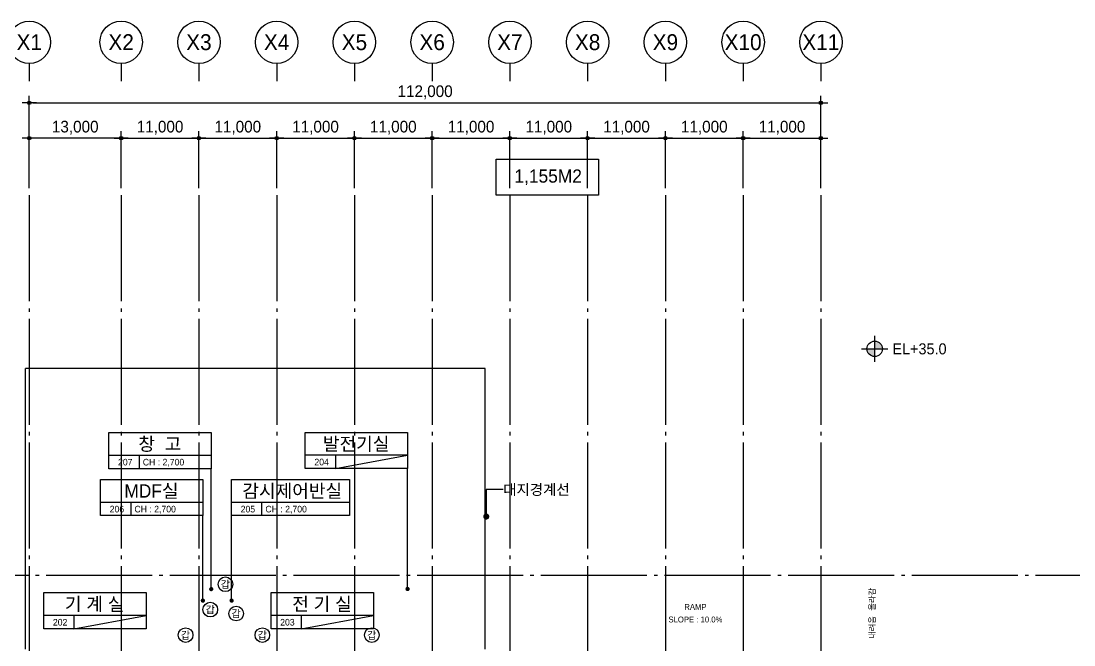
# Model space of a CAD drawing. Header units: millimetres. Extents: x 252735598 to 255219468, y 503841472 to 504550014.
# Drawn here: x 254139209 to 254288177, y 504461706 to 504550014 of the extents above; entities that cross this region are included whole.
import ezdxf
from ezdxf.enums import TextEntityAlignment as Align

# ---------------------------------------------------------------- set-up
doc = ezdxf.new("R2010")
doc.units = ezdxf.units.MM
doc.linetypes.add('CEN', pattern=[35, 30, -2, 1, -2])
for name, color, linetype in [('4A.TEC CEN', 1, 'CEN'), ('4A.TEC DIM', 7, 'Continuous'), ('4A.TEC TEXT', 7, 'Continuous'), ('4A.TEC TEXT 1', 3, 'Continuous'), ('4A.TEC TEXT 2', 3, 'Continuous'), ('4A.TEC 심볼', 7, 'Continuous'), ('DEFPOINT', 135, 'Continuous'), ('㈜SE&C TEXT 1', 3, 'Continuous')]:
    doc.layers.add(name, color=color, linetype=linetype)
doc.styles.add('돋움', font='')
doc.styles.get('돋움').set_extended_font_data('돋움')
doc.dimstyles.new('CPDIM1', dxfattribs={"dimtxt": 3, "dimasz": 2.5, "dimexe": 1.25, "dimexo": 5, "dimgap": 1.5, "dimtad": 1, "dimdec": 0, "dimzin": 1, "dimdsep": 46, "dimlunit": 6, "dimtxsty": '돋움', "dimblk1": 'Z_DOT', "dimblk2": 'Z_DOT', "dimsah": 1, "dimcen": 2.5, "dimadec": 0, "dimazin": 0, "dimtfac": 1, "dimtdec": 0, "dimtix": 1, "dimtmove": 2, "dimatfit": 3, "dimldrblk": 'Z_DOT', "dimfxl": 1, "dimtolj": 1, "dimtzin": 1, "dimarcsym": 0})
doc.dimstyles.new('DIM_600(외부치수)', dxfattribs={"dimscale": 400, "dimtxt": 3.299999999999998, "dimasz": 1, "dimexe": 2, "dimexo": 2, "dimgap": 1, "dimtad": 1, "dimdec": 0, "dimdsep": 46, "dimlunit": 6, "dimtxsty": '돋움', "dimblk1": 'DIMDOT', "dimblk2": 'DIMDOT', "dimsah": 1, "dimcen": 2.5, "dimdle": 1.5, "dimclrd": 8, "dimclre": 8, "dimclrt": 3, "dimadec": 0, "dimazin": 0, "dimtfac": 1, "dimtdec": 0, "dimtix": 1, "dimtmove": 2, "dimatfit": 3, "dimldrblk": 'DIMDOT', "dimfxl": 1, "dimtvp": 1, "dimtolj": 1, "dimtzin": 0, "dimarcsym": 0})

# ---------------------------------------------------------------- blocks, each defined once
blk = doc.blocks.new('DIMDOT')
at = {"color": 0}
blk.add_line((-2, 0), (2, 0), dxfattribs=at)
for radius in [0.5, 0.25]:
    blk.add_circle((0, 0), radius, dxfattribs=at)
blk = doc.blocks.new('*D94')
at = {"layer": '4A.TEC DIM', "color": 8, "lineweight": -2, "transparency": 16777216}
for p, q in [((169307.625374347, -38163.16146063805), (169307.625374347, -25068.86295777559)), ((281307.625374347, -38163.16146063805), (281307.625374347, -25068.86295777559)), ((169807.625374347, -26068.86295777559), (280807.625374347, -26068.86295777559))]:
    blk.add_line(p, q, dxfattribs=at)
at = {"layer": 'Defpoints', "color": 0, "transparency": 16777216}
for p in [(281307.625374347, -26068.86295777559), (169307.625374347, -39163.16146063805), (281307.625374347, -39163.16146063805)]:
    blk.add_point(p, dxfattribs=at)
at = {"layer": '4A.TEC DIM', "color": 8, "lineweight": -2, "transparency": 16777216, "xscale": 500, "yscale": 500, "zscale": 500, "rotation": 180}
blk.add_blockref('DIMDOT', (169307.625374347, -26068.86295777559), dxfattribs=at)
at = {"layer": '4A.TEC DIM', "color": 8, "lineweight": -2, "transparency": 16777216, "xscale": 500, "yscale": 500, "zscale": 500}
blk.add_blockref('DIMDOT', (281307.625374347, -26068.86295777559), dxfattribs=at)
at = {"layer": '4A.TEC DIM', "color": 3, "transparency": 16777216, "insert": (225307.625374347, -24583.78833090992), "char_height": 1649.999999999999, "attachment_point": 5, "style": '돋움'}
blk.add_mtext('\\A1;112,000', dxfattribs=at)
blk = doc.blocks.new('ccs122')
at = {"layer": '4A.TEC 심볼'}
blk.add_line((-5.68e-14, 8), (0, 3), dxfattribs=at)
blk.add_circle((-1.137e-13, 14), 6, dxfattribs=at)
at = {"layer": '4A.TEC TEXT 2', "color": 3, "style": '돋움'}
blk.add_attdef('NO', text='', height=4.5, dxfattribs=at).set_placement((-0.0061597368079092, 14.01791285492388), align=Align.MIDDLE_CENTER)
blk = doc.blocks.new('*D103')
at = {"layer": '4A.TEC DIM', "color": 8, "lineweight": -2, "transparency": 16777216}
for p, q in [((169307.625374347, -38163.15827715397), (169307.625374347, -30081.58232241869)), ((181807.625374347, -31081.58232241869), (169807.625374347, -31081.58232241869)), ((182307.625374347, -38163.15827715397), (182307.625374347, -30081.58232241869))]:
    blk.add_line(p, q, dxfattribs=at)
at = {"layer": 'Defpoints', "color": 0, "transparency": 16777216}
for p in [(169307.625374347, -31081.58232241869), (169307.625374347, -39163.15827715397), (182307.625374347, -39163.15827715397)]:
    blk.add_point(p, dxfattribs=at)
at = {"layer": '4A.TEC DIM', "color": 8, "lineweight": -2, "transparency": 16777216, "xscale": 500, "yscale": 500, "zscale": 500, "rotation": 180}
blk.add_blockref('DIMDOT', (169307.625374347, -31081.58232241869), dxfattribs=at)
at = {"layer": '4A.TEC DIM', "color": 8, "lineweight": -2, "transparency": 16777216, "xscale": 500, "yscale": 500, "zscale": 500}
blk.add_blockref('DIMDOT', (182307.625374347, -31081.58232241869), dxfattribs=at)
at = {"layer": '4A.TEC DIM', "color": 3, "transparency": 16777216, "insert": (175807.625374347, -29596.50769555302), "char_height": 1649.999999999999, "attachment_point": 5, "style": '돋움'}
blk.add_mtext('\\A1;13,000', dxfattribs=at)
blk = doc.blocks.new('*D105')
at = {"layer": '4A.TEC DIM', "color": 8, "lineweight": -2, "transparency": 16777216}
for p, q in [((270307.6253770292, -38163.15827715397), (270307.6253770292, -30081.58232241869)), ((270807.6253770292, -31081.58232241869), (280807.625374347, -31081.58232241869)), ((281307.625374347, -38163.15827715397), (281307.625374347, -30081.58232241869))]:
    blk.add_line(p, q, dxfattribs=at)
at = {"layer": 'Defpoints', "color": 0, "transparency": 16777216}
for p in [(281307.625374347, -31081.58232241869), (270307.6253770292, -39163.15827715397), (281307.625374347, -39163.15827715397)]:
    blk.add_point(p, dxfattribs=at)
at = {"layer": '4A.TEC DIM', "color": 8, "lineweight": -2, "transparency": 16777216, "xscale": 500, "yscale": 500, "zscale": 500, "rotation": 180}
blk.add_blockref('DIMDOT', (270307.6253770292, -31081.58232241869), dxfattribs=at)
at = {"layer": '4A.TEC DIM', "color": 8, "lineweight": -2, "transparency": 16777216, "xscale": 500, "yscale": 500, "zscale": 500}
blk.add_blockref('DIMDOT', (281307.625374347, -31081.58232241869), dxfattribs=at)
at = {"layer": '4A.TEC DIM', "color": 3, "transparency": 16777216, "insert": (275807.6253756881, -29596.50769555302), "char_height": 1649.999999999999, "attachment_point": 5, "style": '돋움'}
blk.add_mtext('\\A1;11,000', dxfattribs=at)
blk = doc.blocks.new('*D106')
at = {"layer": '4A.TEC DIM', "color": 8, "lineweight": -2, "transparency": 16777216}
for p, q in [((259307.6253770292, -38163.15827715397), (259307.6253770292, -30081.58232241869)), ((259807.6253770292, -31081.58232241869), (269807.625374347, -31081.58232241869)), ((270307.625374347, -38163.15827715397), (270307.625374347, -30081.58232241869))]:
    blk.add_line(p, q, dxfattribs=at)
at = {"layer": 'Defpoints', "color": 0, "transparency": 16777216}
for p in [(270307.625374347, -31081.58232241869), (259307.6253770292, -39163.15827715397), (270307.625374347, -39163.15827715397)]:
    blk.add_point(p, dxfattribs=at)
at = {"layer": '4A.TEC DIM', "color": 8, "lineweight": -2, "transparency": 16777216, "xscale": 500, "yscale": 500, "zscale": 500, "rotation": 180}
blk.add_blockref('DIMDOT', (259307.6253770292, -31081.58232241869), dxfattribs=at)
at = {"layer": '4A.TEC DIM', "color": 8, "lineweight": -2, "transparency": 16777216, "xscale": 500, "yscale": 500, "zscale": 500}
blk.add_blockref('DIMDOT', (270307.625374347, -31081.58232241869), dxfattribs=at)
at = {"layer": '4A.TEC DIM', "color": 3, "transparency": 16777216, "insert": (264807.6253756881, -29596.50769555302), "char_height": 1649.999999999999, "attachment_point": 5, "style": '돋움'}
blk.add_mtext('\\A1;11,000', dxfattribs=at)
blk = doc.blocks.new('*D107')
at = {"layer": '4A.TEC DIM', "color": 8, "lineweight": -2, "transparency": 16777216}
for p, q in [((248307.6253770292, -38163.15827727318), (248307.6253770292, -30081.5823225379)), ((248807.6253770292, -31081.5823225379), (258807.625374347, -31081.5823225379)), ((259307.625374347, -38163.15827727318), (259307.625374347, -30081.5823225379))]:
    blk.add_line(p, q, dxfattribs=at)
at = {"layer": 'Defpoints', "color": 0, "transparency": 16777216}
for p in [(259307.625374347, -31081.5823225379), (248307.6253770292, -39163.15827727318), (259307.625374347, -39163.15827727318)]:
    blk.add_point(p, dxfattribs=at)
at = {"layer": '4A.TEC DIM', "color": 8, "lineweight": -2, "transparency": 16777216, "xscale": 500, "yscale": 500, "zscale": 500, "rotation": 180}
blk.add_blockref('DIMDOT', (248307.6253770292, -31081.5823225379), dxfattribs=at)
at = {"layer": '4A.TEC DIM', "color": 8, "lineweight": -2, "transparency": 16777216, "xscale": 500, "yscale": 500, "zscale": 500}
blk.add_blockref('DIMDOT', (259307.625374347, -31081.5823225379), dxfattribs=at)
at = {"layer": '4A.TEC DIM', "color": 3, "transparency": 16777216, "insert": (253807.6253756881, -29596.50769567223), "char_height": 1649.999999999999, "attachment_point": 5, "style": '돋움'}
blk.add_mtext('\\A1;11,000', dxfattribs=at)
blk = doc.blocks.new('*D108')
at = {"layer": '4A.TEC DIM', "color": 8, "lineweight": -2, "transparency": 16777216}
for p, q in [((237307.6253770292, -38163.15827739239), (237307.6253770292, -30081.58232265711)), ((237807.6253770292, -31081.58232265711), (247807.625374347, -31081.58232265711)), ((248307.625374347, -38163.15827739239), (248307.625374347, -30081.58232265711))]:
    blk.add_line(p, q, dxfattribs=at)
at = {"layer": 'Defpoints', "color": 0, "transparency": 16777216}
for p in [(248307.625374347, -31081.58232265711), (237307.6253770292, -39163.15827739239), (248307.625374347, -39163.15827739239)]:
    blk.add_point(p, dxfattribs=at)
at = {"layer": '4A.TEC DIM', "color": 8, "lineweight": -2, "transparency": 16777216, "xscale": 500, "yscale": 500, "zscale": 500, "rotation": 180}
blk.add_blockref('DIMDOT', (237307.6253770292, -31081.58232265711), dxfattribs=at)
at = {"layer": '4A.TEC DIM', "color": 8, "lineweight": -2, "transparency": 16777216, "xscale": 500, "yscale": 500, "zscale": 500}
blk.add_blockref('DIMDOT', (248307.625374347, -31081.58232265711), dxfattribs=at)
at = {"layer": '4A.TEC DIM', "color": 3, "transparency": 16777216, "insert": (242807.6253756881, -29596.50769579144), "char_height": 1649.999999999999, "attachment_point": 5, "style": '돋움'}
blk.add_mtext('\\A1;11,000', dxfattribs=at)
blk = doc.blocks.new('*D109')
at = {"layer": '4A.TEC DIM', "color": 8, "lineweight": -2, "transparency": 16777216}
for p, q in [((226307.6253770292, -38163.15827715397), (226307.6253770292, -30081.58232241869)), ((226807.6253770292, -31081.58232241869), (236807.625374347, -31081.58232241869)), ((237307.625374347, -38163.15827715397), (237307.625374347, -30081.58232241869))]:
    blk.add_line(p, q, dxfattribs=at)
at = {"layer": 'Defpoints', "color": 0, "transparency": 16777216}
for p in [(237307.625374347, -31081.58232241869), (226307.6253770292, -39163.15827715397), (237307.625374347, -39163.15827715397)]:
    blk.add_point(p, dxfattribs=at)
at = {"layer": '4A.TEC DIM', "color": 8, "lineweight": -2, "transparency": 16777216, "xscale": 500, "yscale": 500, "zscale": 500, "rotation": 180}
blk.add_blockref('DIMDOT', (226307.6253770292, -31081.58232241869), dxfattribs=at)
at = {"layer": '4A.TEC DIM', "color": 8, "lineweight": -2, "transparency": 16777216, "xscale": 500, "yscale": 500, "zscale": 500}
blk.add_blockref('DIMDOT', (237307.625374347, -31081.58232241869), dxfattribs=at)
at = {"layer": '4A.TEC DIM', "color": 3, "transparency": 16777216, "insert": (231807.6253756881, -29596.50769555302), "char_height": 1649.999999999999, "attachment_point": 5, "style": '돋움'}
blk.add_mtext('\\A1;11,000', dxfattribs=at)
blk = doc.blocks.new('*D110')
at = {"layer": '4A.TEC DIM', "color": 8, "lineweight": -2, "transparency": 16777216}
for p, q in [((215307.6253770292, -38163.15827715397), (215307.6253770292, -30081.58232241869)), ((215807.6253770292, -31081.58232241869), (225807.625374347, -31081.58232241869)), ((226307.625374347, -38163.15827715397), (226307.625374347, -30081.58232241869))]:
    blk.add_line(p, q, dxfattribs=at)
at = {"layer": 'Defpoints', "color": 0, "transparency": 16777216}
for p in [(226307.625374347, -31081.58232241869), (215307.6253770292, -39163.15827715397), (226307.625374347, -39163.15827715397)]:
    blk.add_point(p, dxfattribs=at)
at = {"layer": '4A.TEC DIM', "color": 8, "lineweight": -2, "transparency": 16777216, "xscale": 500, "yscale": 500, "zscale": 500, "rotation": 180}
blk.add_blockref('DIMDOT', (215307.6253770292, -31081.58232241869), dxfattribs=at)
at = {"layer": '4A.TEC DIM', "color": 8, "lineweight": -2, "transparency": 16777216, "xscale": 500, "yscale": 500, "zscale": 500}
blk.add_blockref('DIMDOT', (226307.625374347, -31081.58232241869), dxfattribs=at)
at = {"layer": '4A.TEC DIM', "color": 3, "transparency": 16777216, "insert": (220807.6253756881, -29596.50769555302), "char_height": 1649.999999999999, "attachment_point": 5, "style": '돋움'}
blk.add_mtext('\\A1;11,000', dxfattribs=at)
blk = doc.blocks.new('*D111')
at = {"layer": '4A.TEC DIM', "color": 8, "lineweight": -2, "transparency": 16777216}
for p, q in [((204307.6253770292, -38163.15827715397), (204307.6253770292, -30081.58232241869)), ((204807.6253770292, -31081.58232241869), (214807.625374347, -31081.58232241869)), ((215307.625374347, -38163.15827715397), (215307.625374347, -30081.58232241869))]:
    blk.add_line(p, q, dxfattribs=at)
at = {"layer": 'Defpoints', "color": 0, "transparency": 16777216}
for p in [(215307.625374347, -31081.58232241869), (204307.6253770292, -39163.15827715397), (215307.625374347, -39163.15827715397)]:
    blk.add_point(p, dxfattribs=at)
at = {"layer": '4A.TEC DIM', "color": 8, "lineweight": -2, "transparency": 16777216, "xscale": 500, "yscale": 500, "zscale": 500, "rotation": 180}
blk.add_blockref('DIMDOT', (204307.6253770292, -31081.58232241869), dxfattribs=at)
at = {"layer": '4A.TEC DIM', "color": 8, "lineweight": -2, "transparency": 16777216, "xscale": 500, "yscale": 500, "zscale": 500}
blk.add_blockref('DIMDOT', (215307.625374347, -31081.58232241869), dxfattribs=at)
at = {"layer": '4A.TEC DIM', "color": 3, "transparency": 16777216, "insert": (209807.6253756881, -29596.50769555302), "char_height": 1649.999999999999, "attachment_point": 5, "style": '돋움'}
blk.add_mtext('\\A1;11,000', dxfattribs=at)
blk = doc.blocks.new('*D112')
at = {"layer": '4A.TEC DIM', "color": 8, "lineweight": -2, "transparency": 16777216}
for p, q in [((193307.6253770292, -38163.15827727318), (193307.6253770292, -30081.5823225379)), ((193807.6253770292, -31081.5823225379), (203807.625374347, -31081.5823225379)), ((204307.625374347, -38163.15827727318), (204307.625374347, -30081.5823225379))]:
    blk.add_line(p, q, dxfattribs=at)
at = {"layer": 'Defpoints', "color": 0, "transparency": 16777216}
for p in [(204307.625374347, -31081.5823225379), (193307.6253770292, -39163.15827727318), (204307.625374347, -39163.15827727318)]:
    blk.add_point(p, dxfattribs=at)
at = {"layer": '4A.TEC DIM', "color": 8, "lineweight": -2, "transparency": 16777216, "xscale": 500, "yscale": 500, "zscale": 500, "rotation": 180}
blk.add_blockref('DIMDOT', (193307.6253770292, -31081.5823225379), dxfattribs=at)
at = {"layer": '4A.TEC DIM', "color": 8, "lineweight": -2, "transparency": 16777216, "xscale": 500, "yscale": 500, "zscale": 500}
blk.add_blockref('DIMDOT', (204307.625374347, -31081.5823225379), dxfattribs=at)
at = {"layer": '4A.TEC DIM', "color": 3, "transparency": 16777216, "insert": (198807.6253756881, -29596.50769567223), "char_height": 1649.999999999999, "attachment_point": 5, "style": '돋움'}
blk.add_mtext('\\A1;11,000', dxfattribs=at)
blk = doc.blocks.new('*D113')
at = {"layer": '4A.TEC DIM', "color": 8, "lineweight": -2, "transparency": 16777216}
for p, q in [((182307.625374347, -38163.15827715397), (182307.625374347, -30081.58232241869)), ((182807.625374347, -31081.58232241869), (192807.6253716648, -31081.58232241869)), ((193307.6253716648, -38163.15827715397), (193307.6253716648, -30081.58232241869))]:
    blk.add_line(p, q, dxfattribs=at)
at = {"layer": 'Defpoints', "color": 0, "transparency": 16777216}
for p in [(193307.6253716648, -31081.58232241869), (182307.625374347, -39163.15827715397), (193307.6253716648, -39163.15827715397)]:
    blk.add_point(p, dxfattribs=at)
at = {"layer": '4A.TEC DIM', "color": 8, "lineweight": -2, "transparency": 16777216, "xscale": 500, "yscale": 500, "zscale": 500, "rotation": 180}
blk.add_blockref('DIMDOT', (182307.625374347, -31081.58232241869), dxfattribs=at)
at = {"layer": '4A.TEC DIM', "color": 8, "lineweight": -2, "transparency": 16777216, "xscale": 500, "yscale": 500, "zscale": 500}
blk.add_blockref('DIMDOT', (193307.6253716648, -31081.58232241869), dxfattribs=at)
at = {"layer": '4A.TEC DIM', "color": 3, "transparency": 16777216, "insert": (187807.6253730059, -29596.50769555302), "char_height": 1649.999999999999, "attachment_point": 5, "style": '돋움'}
blk.add_mtext('\\A1;11,000', dxfattribs=at)
blk = doc.blocks.new('FL-LEVEL1')
at = {"layer": '4A.TEC 심볼', "linetype": 'ByBlock'}
h = blk.add_hatch(color=256, dxfattribs=at)
h.paths.add_polyline_path([(295, 174.9999999991269), (295, -8.731149e-10), (470, -8.731149e-10, 0.4142135623730951)])
h.paths.add_polyline_path([(295, -8.731149e-10), (120, -8.731149e-10, 0.4142135623730951), (295, -175.0000000008731)])
for p, q in [((295, -295.0000000002328), (295, 295.0000000001164)), ((0, 0), (590, -5.82077e-11))]:
    blk.add_line(p, q, dxfattribs=at)
blk.add_circle((295, -1.74623e-10), 174.9999999999983, dxfattribs=at)
at = {"layer": '4A.TEC TEXT 2', "color": 3, "linetype": 'ByBlock', "style": '돋움'}
blk.add_attdef('FL', text='', height=250.0000000000001, dxfattribs=at).set_placement((695, 0), align=Align.MIDDLE_LEFT)
blk = doc.blocks.new('dwg9CDF')
at = {"layer": '4A.TEC 심볼', "color": 3, "linetype": 'ByBlock'}
ref = blk.add_blockref('FL-LEVEL1', (287074.9301715493, -60898.19624531269, 36666.21667055928), dxfattribs=dict(at, xscale=6.250000000000405, yscale=6.250000000000405, zscale=6.250000000000405))
ref.add_attrib('FL', 'EL+35.0', dxfattribs={"layer": '4A.TEC TEXT 1', "color": 3, "linetype": 'ByBlock', "height": 1562.500000000101, "style": '돋움'}).set_placement((291418.6801715493, -60898.19624531269, 36666.21667055928), align=Align.MIDDLE_LEFT)
blk = doc.blocks.new('*D465')
at = {"layer": 'DEFPOINT', "color": 0, "lineweight": -2, "transparency": 16777216}
for p, q in [((254139849.1681155, 504461107.3236665), (254139849.1681155, 504500828.3837979)), ((254204871.6681155, 504500827.1337979), (254139851.6681155, 504500827.1337979)), ((254204874.1681155, 504461107.3236665), (254204874.1681155, 504500828.3837979))]:
    blk.add_line(p, q, dxfattribs=at)
at = {"layer": 'Defpoints', "color": 0, "transparency": 16777216}
for p in [(254139849.1681155, 504500827.1337979), (254139849.1681155, 504461102.3236665), (254204874.1681155, 504461102.3236665)]:
    blk.add_point(p, dxfattribs=at)
at = {"layer": 'DEFPOINT', "color": 0, "transparency": 16777216, "insert": (254172361.6681155, 504500830.4248427), "char_height": 3, "attachment_point": 5, "style": '돋움'}
blk.add_mtext('\\A1;65,025', dxfattribs=at)
blk = doc.blocks.new('Z_DOT')
blk = doc.blocks.new('dwgFD3B')
at = {"layer": '4A.TEC CEN', "color": 250, "ltscale": 500}
blk.add_line((49194.51359510422, -92936.83478701115, -3333.333333333334), (357999.999995023, -92936.83478701115, -3333.333333333334), dxfattribs=at)
at = {"layer": '4A.TEC CEN', "color": 250, "ltscale": 500, "elevation": -3333.333333333334}
for points in [[(169307.625374347, -39163.15827703476), (169307.625374347, -267000.000000298)], [(182307.625374347, -39163.15827703476), (182307.625374347, -267000.000000298)], [(193307.625374347, -39163.15827703476), (193307.625374347, -267000.000000298)], [(204307.625374347, -39163.15827703476), (204307.625374347, -267000.000000298)], [(215307.625374347, -39163.15827703476), (215307.625374347, -267000.000000298)], [(226307.625374347, -39163.15827703476), (226307.625374347, -267000.000000298)], [(237307.625374347, -39163.15827703476), (237307.625374347, -267000.000000298)], [(248307.625374347, -39163.15827703476), (248307.625374347, -267000.000000298)], [(259307.625374347, -39163.15827703476), (259307.625374347, -267000.000000298)], [(270307.625374347, -39163.15827703476), (270307.625374347, -267000.000000298)], [(281307.625374347, -39163.15827703476), (281307.625374347, -267000.000000298)]]:
    blk.add_lwpolyline(points, dxfattribs=at)
at = {"layer": '4A.TEC 심볼'}
ref = blk.add_blockref('ccs122', (169307.625374347, -24500.00636065006, 1666.216670559274), dxfattribs=dict(at, xscale=499.9999977496833, yscale=499.9999977496833, zscale=499.9999977496833))
ref.add_attrib('NO', 'X1', dxfattribs={"layer": '0', "color": 3, "height": 2249.999989873575, "style": '돋움'}).set_placement((169304.5455059707, -17491.04996472597, 1666.216670559274), align=Align.MIDDLE_CENTER)
ref = blk.add_blockref('ccs122', (182307.6253770292, -24499.99999326468, -3333.783329440732), dxfattribs=dict(at, xscale=499.9999977496833, yscale=499.9999977496833, zscale=499.9999977496833))
ref.add_attrib('NO', 'X2', dxfattribs={"layer": '0', "color": 3, "height": 2249.999989873575, "style": '돋움'}).set_placement((182304.5455086231, -17491.04359734058, -3333.783329440732), align=Align.MIDDLE_CENTER)
ref = blk.add_blockref('ccs122', (193307.6253770292, -24499.99999386072, -3333.783329440732), dxfattribs=dict(at, xscale=499.9999977496833, yscale=499.9999977496833, zscale=499.9999977496833))
ref.add_attrib('NO', 'X3', dxfattribs={"layer": '0', "color": 3, "height": 2249.999989873575, "style": '돋움'}).set_placement((193304.5455086529, -17491.04359787703, -3333.783329440732), align=Align.MIDDLE_CENTER)
ref = blk.add_blockref('ccs122', (204307.6253770292, -24499.99999350309, -3333.783329440732), dxfattribs=dict(at, xscale=499.9999977496833, yscale=499.9999977496833, zscale=499.9999977496833))
ref.add_attrib('NO', 'X4', dxfattribs={"layer": '0', "color": 3, "height": 2249.999989873575, "style": '돋움'}).set_placement((204304.5455086529, -17491.04359769821, -3333.783329440732), align=Align.MIDDLE_CENTER)
ref = blk.add_blockref('ccs122', (215307.625377059, -24499.99999350309, -3333.783329440732), dxfattribs=dict(at, xscale=499.9999977496833, yscale=499.9999977496833, zscale=499.9999977496833))
ref.add_attrib('NO', 'X5', dxfattribs={"layer": '0', "color": 3, "height": 2249.999989873575, "style": '돋움'}).set_placement((215304.5455086529, -17491.04359769821, -3333.783329440732), align=Align.MIDDLE_CENTER)
ref = blk.add_blockref('ccs122', (226307.6253770292, -24499.99999350309, -3333.783329440732), dxfattribs=dict(at, xscale=499.9999977496833, yscale=499.9999977496833, zscale=499.9999977496833))
ref.add_attrib('NO', 'X6', dxfattribs={"layer": '0', "color": 3, "height": 2249.999989873575, "style": '돋움'}).set_placement((226304.5455086231, -17491.04359769821, -3333.783329440732), align=Align.MIDDLE_CENTER)
ref = blk.add_blockref('ccs122', (237307.6253770292, -24499.99362617731, -3333.783329440732), dxfattribs=dict(at, xscale=499.9999977496833, yscale=499.9999977496833, zscale=499.9999977496833))
ref.add_attrib('NO', 'X7', dxfattribs={"layer": '0', "color": 3, "height": 2249.999989873575, "style": '돋움'}).set_placement((237304.5455086529, -17491.03723037243, -3333.783329440732), align=Align.MIDDLE_CENTER)
ref = blk.add_blockref('ccs122', (248307.6253770292, -24499.99680989981, -3333.783329440732), dxfattribs=dict(at, xscale=499.9999977496833, yscale=499.9999977496833, zscale=499.9999977496833))
ref.add_attrib('NO', 'X8', dxfattribs={"layer": '0', "color": 3, "height": 2249.999989873575, "style": '돋움'}).set_placement((248304.5455086231, -17491.04041403532, -3333.783329440732), align=Align.MIDDLE_CENTER)
ref = blk.add_blockref('ccs122', (259307.6253770292, -24499.99362617731, -3333.783329440732), dxfattribs=dict(at, xscale=499.9999977496833, yscale=499.9999977496833, zscale=499.9999977496833))
ref.add_attrib('NO', 'X9', dxfattribs={"layer": '0', "color": 3, "height": 2249.999989873575, "style": '돋움'}).set_placement((259304.5455086529, -17491.03723019361, -3333.783329440732), align=Align.MIDDLE_CENTER)
ref = blk.add_blockref('ccs122', (270307.6253770292, -24499.99999326468, -3333.783329440731), dxfattribs=dict(at, xscale=499.9999977496833, yscale=499.9999977496833, zscale=499.9999977496833))
ref.add_attrib('NO', 'X10', dxfattribs={"layer": '0', "color": 3, "height": 2249.999989873575, "style": '돋움'}).set_placement((270304.5455086231, -17491.04359728098, -3333.783329440732), align=Align.MIDDLE_CENTER)
ref = blk.add_blockref('ccs122', (281307.6253770292, -24499.99999326468, -3333.783329440731), dxfattribs=dict(at, xscale=499.9999977496833, yscale=499.9999977496833, zscale=499.9999977496833))
ref.add_attrib('NO', 'X11', dxfattribs={"layer": '0', "color": 3, "height": 2249.999989873575, "style": '돋움'}).set_placement((281304.5455086231, -17491.04359728098, -3333.783329440732), align=Align.MIDDLE_CENTER)
at = {"layer": '4A.TEC DIM'}
for base, p1, p2, picture, middle in [((281307.625374347, -26068.86295777559, 1666.216670559274), (169307.625374347, -39163.16146063805, 1666.216670559274), (281307.625374347, -39163.16146063805, 1666.216670559274), '*D94', (225307.625374347, -24583.78833090992, 1666.216670559274)), ((169307.625374347, -31081.58232241869, 1666.216670559274), (182307.625374347, -39163.15827715397, 1666.216670559274), (169307.625374347, -39163.15827715397, 1666.216670559274), '*D103', (175807.625374347, -29596.50769555302, 1666.216670559274))]:
    dim = blk.add_linear_dim(base=base, p1=p1, p2=p2, dimstyle='DIM_600(외부치수)', override={"dimscale": 500, "dimdec": 1, "dimtxsty": '돋움', "dimblk1": 'DIMDOT', "dimblk2": 'DIMDOT'}, dxfattribs=at)
    dim.commit()
    dim.dimension.update_dxf_attribs({"geometry": picture, "text_midpoint": middle})
for base, p1, p2, picture, middle in [((193307.6253716648, -31081.58232241869, 1666.666666666672), (182307.625374347, -39163.15827715397, 1666.666666666672), (193307.6253716648, -39163.15827715397, 1666.666666666672), '*D113', (187807.6253730059, -29596.50769555302, 1666.666666666672)), ((204307.625374347, -31081.5823225379, 6666.216670559279), (193307.6253770292, -39163.15827727318, 6666.216670559281), (204307.625374347, -39163.15827727318, 6666.216670559281), '*D112', (198807.6253756881, -29596.50769567223, 6666.216670559279)), ((215307.625374347, -31081.58232241869, 1666.216670559274), (204307.6253770292, -39163.15827715397, 1666.216670559274), (215307.625374347, -39163.15827715397, 1666.216670559274), '*D111', (209807.6253756881, -29596.50769555302, 1666.216670559274)), ((226307.625374347, -31081.58232241869, 1666.216670559274), (215307.6253770292, -39163.15827715397, 1666.216670559274), (226307.625374347, -39163.15827715397, 1666.216670559274), '*D110', (220807.6253756881, -29596.50769555302, 1666.216670559274)), ((237307.625374347, -31081.58232241869, 1666.216670559274), (226307.6253770292, -39163.15827715397, 1666.216670559274), (237307.625374347, -39163.15827715397, 1666.216670559274), '*D109', (231807.6253756881, -29596.50769555302, 1666.216670559274)), ((248307.625374347, -31081.58232265711, 11666.21667055928), (237307.6253770292, -39163.15827739239, 11666.21667055928), (248307.625374347, -39163.15827739239, 11666.21667055928), '*D108', (242807.6253756881, -29596.50769579144, 11666.21667055928)), ((259307.625374347, -31081.5823225379, 6666.216670559279), (248307.6253770292, -39163.15827727318, 6666.216670559281), (259307.625374347, -39163.15827727318, 6666.216670559281), '*D107', (253807.6253756881, -29596.50769567223, 6666.216670559279)), ((270307.625374347, -31081.58232241869, 1666.216670559274), (259307.6253770292, -39163.15827715397, 1666.216670559274), (270307.625374347, -39163.15827715397, 1666.216670559274), '*D106', (264807.6253756881, -29596.50769555302, 1666.216670559274)), ((281307.625374347, -31081.58232241869, 1666.216670559274), (270307.6253770292, -39163.15827715397, 1666.216670559274), (281307.625374347, -39163.15827715397, 1666.216670559274), '*D105', (275807.6253756881, -29596.50769555302, 1666.216670559274))]:
    dim = blk.add_linear_dim(base=base, p1=p1, p2=p2, angle=180, dimstyle='DIM_600(외부치수)', override={"dimscale": 500, "dimdec": 1, "dimtxsty": '돋움', "dimblk1": 'DIMDOT', "dimblk2": 'DIMDOT'}, dxfattribs=at)
    dim.commit()
    dim.dimension.update_dxf_attribs({"geometry": picture, "text_midpoint": middle})

msp = doc.modelspace()

# ---------------------------------------------------------------- linework, layer by layer
at = {"layer": '4A.TEC 심볼'}
for p, q in [((254166113.7442908, 504488531.5388388), (254151647.1826409, 504488531.5388388)), ((254155897.1826409, 504488531.5388388), (254155897.1826409, 504486656.5388388)), ((254193894.8778724, 504488548.445998), (254179428.3162225, 504488548.445998)), ((254183678.3162225, 504488548.445998), (254183678.3162225, 504486673.445998)), ((254183678.3162225, 504486673.445998), (254193894.8778724, 504488548.445998)), ((254166113.7442908, 504469629.8511919), (254166113.7442908, 504486656.5388388)), ((254193894.8778724, 504469646.758351), (254193894.8778724, 504486673.445998)), ((254164933.8740345, 504481882.5397578), (254150467.3123846, 504481882.5397578)), ((254154717.3123846, 504481882.5397578), (254154717.3123846, 504480007.5397578)), ((254185686.655456, 504481882.5397578), (254168997.871584, 504481882.5397578)), ((254173247.871584, 504481882.5397578), (254173247.871584, 504480007.5397578)), ((254164933.8740345, 504467998.2503759), (254164933.8740345, 504480007.5397578)), ((254168997.871584, 504467998.2503759), (254168997.871584, 504480007.5397578)), ((254156901.007528, 504465874.4366513), (254142434.4458781, 504465874.4366513)), ((254146684.4458781, 504465874.4366513), (254146684.4458781, 504463999.4366513)), ((254146684.4458781, 504463999.4366513), (254156901.007528, 504465874.4366513)), ((254189058.5821662, 504465874.4366513), (254174592.0205162, 504465874.4366513)), ((254178842.0205162, 504465874.4366513), (254178842.0205162, 504463999.4366513)), ((254178842.0205162, 504463999.4366513), (254189058.5821662, 504465874.4366513))]:
    msp.add_line(p, q, dxfattribs=at)
for points in [[(254206453.102985, 504530476.0001763), (254220919.664635, 504530476.0001763), (254220919.664635, 504525351.0001763), (254206453.102985, 504525351.0001763)], [(254206453.102985, 504530476.0001763), (254220919.664635, 504530476.0001763), (254220919.664635, 504525351.0001763), (254206453.102985, 504525351.0001763)], [(254206453.102985, 504530476.0001763), (254220919.664635, 504530476.0001763), (254220919.664635, 504525351.0001763), (254206453.102985, 504525351.0001763)], [(254151647.1826409, 504491781.5388388), (254166113.7442908, 504491781.5388388), (254166113.7442908, 504486656.5388388), (254151647.1826409, 504486656.5388388)], [(254179428.3162225, 504491798.445998), (254193894.8778724, 504491798.445998), (254193894.8778724, 504486673.445998), (254179428.3162225, 504486673.445998)], [(254150467.3123846, 504485132.5397578), (254164933.8740345, 504485132.5397578), (254164933.8740345, 504480007.5397578), (254150467.3123846, 504480007.5397578)], [(254168997.871584, 504485132.5397578), (254185686.655456, 504485132.5397578), (254185686.655456, 504480007.5397578), (254168997.871584, 504480007.5397578)], [(254142434.4458781, 504469124.4366513), (254156901.007528, 504469124.4366513), (254156901.007528, 504463999.4366513), (254142434.4458781, 504463999.4366513)], [(254174592.0205162, 504469124.4366513), (254189058.5821662, 504469124.4366513), (254189058.5821662, 504463999.4366513), (254174592.0205162, 504463999.4366513)]]:
    msp.add_lwpolyline(points, close=True, dxfattribs=at)
at = {"layer": '4A.TEC 심볼', "color": 1, "elevation": 3332.883337225936}
msp.add_lwpolyline([(254207421.1550396, 504483688.062436), (254205033.8171103, 504483688.062436), (254205033.8171103, 504479880.2724119)], dxfattribs=at)
at = {"layer": '4A.TEC 심볼', "color": 1, "const_width": 426.9720089098053, "elevation": 3332.883337225936}
msp.add_lwpolyline([(254204820.3311075, 504479880.2724119, 1), (254205247.3031133, 504479880.2724119, 1)], format="xyb", close=True, dxfattribs=at)
at = {"layer": '4A.TEC 심볼', "const_width": 298.8804040915464}
for points in [[(254166263.1844929, 504469611.5552677, 1), (254165964.3040888, 504469611.5552677, 1)], [(254194044.3180745, 504469628.4624268, 1), (254193745.4376704, 504469628.4624268, 1)], [(254165083.3142366, 504467979.9544517, 1), (254164784.4338325, 504467979.9544517, 1)], [(254169147.3117861, 504467979.9544517, 1), (254168848.431382, 504467979.9544517, 1)]]:
    msp.add_lwpolyline(points, format="xyb", close=True, dxfattribs=at)
at = {"layer": '4A.TEC 심볼'}
for centre in [(254168126.4041606, 504470292.7079018), (254165986.8008829, 504466706.7387192), (254169644.7261415, 504466152.7447529), (254162488.197496, 504463095.6025378), (254173345.772616, 504463095.6025378), (254188836.2507122, 504463095.6025378)]:
    msp.add_circle(centre, 1036.865271180699, dxfattribs=at)

# ---------------------------------------------------------------- block references
for name, p in [('dwgFD3B', (253971066.5427355, 504564514.1584533, 3333.333333333334)), ('dwg9CDF', (253971066.5427341, 504564514.1584533, -1666.666666666672))]:
    msp.add_blockref(name, p)

# ---------------------------------------------------------------- texts
at = {"layer": '4A.TEC TEXT', "color": 1, "style": '돋움'}
msp.add_text('1,155M2', height=1875, dxfattribs=at).set_placement((254213790.531423, 504528076.9950572), align=Align.MIDDLE_CENTER)
msp.add_text('1,155M2', height=1875, dxfattribs=at).set_placement((254213790.531423, 504528076.9950572), align=Align.MIDDLE_CENTER)
msp.add_text('1,155M2', height=1875, dxfattribs=at).set_placement((254213790.531423, 504528076.9950572), align=Align.MIDDLE_CENTER)
at = {"layer": '4A.TEC TEXT', "color": 3, "style": '돋움'}
for s, height, p in [('창  고', 1875, (254158837.9615304, 504490152.4152797)), ('발전기실', 1875, (254186619.0951121, 504490169.3224387)), ('207', 937.5, (254153951.4998259, 504487579.6958012)), ('204', 937.5, (254181732.6334075, 504487596.6029603)), ('MDF실', 1875, (254157658.0912742, 504483503.4161986)), ('감시제어반실', 1875, (254177577.5393623, 504483503.4161986)), ('206', 937.5, (254152771.6295697, 504480930.6967202)), ('205', 937.5, (254171302.188769, 504480930.6967202)), ('기 계 실', 1875, (254149625.2247676, 504467495.3130922)), ('전 기 실', 1875, (254181782.7994058, 504467495.3130921)), ('202', 937.5, (254144738.7630631, 504464922.5936137)), ('203', 937.5, (254176896.3377013, 504464922.5936137))]:
    msp.add_text(s, height=height, dxfattribs=at).set_placement(p, align=Align.MIDDLE_CENTER)
for p in [(254156433.2872503, 504487579.6958012), (254155253.4169941, 504480930.6967202), (254173783.9761934, 504480930.6967202)]:
    msp.add_text('CH : 2,700', height=937.5, dxfattribs=at).set_placement(p, align=Align.MIDDLE_LEFT)
at = {"layer": '4A.TEC TEXT', "style": '돋움'}
msp.add_text('대지경계선', height=1500, dxfattribs=at).set_placement((254207421.1550396, 504483688.062436, 3332.883337225936), align=Align.MIDDLE_LEFT)
for p in [(254168116.3051204, 504470269.7469514), (254165976.7018427, 504466683.7777688), (254169634.6271013, 504466129.7838026), (254162478.0984558, 504463072.6415874), (254173335.6735758, 504463072.6415874), (254188826.1516719, 504463072.6415874)]:
    msp.add_text('갑', height=1036.865271180699, dxfattribs=at).set_placement(p, align=Align.MIDDLE_CENTER)
at = {"layer": '㈜SE&C TEXT 1', "style": '돋움'}
for s, p in [('올라감', (254259615.1555629, 504468177.3236664, -10000.00000000001)), ('내려옴', (254259615.1555629, 504464177.3236664, -10000.00000000001))]:
    msp.add_text(s, height=833.3333333333335, rotation=90, dxfattribs=at).set_placement(p, align=Align.MIDDLE_CENTER)
for s, p in [('RAMP', (254234624.1681154, 504467090.5043713, -0.4499961073979648)), ('SLOPE : 10.0%', (254234624.1681154, 504465307.6277568, -0.4499961073979648))]:
    msp.add_text(s, height=833.3333333333335, dxfattribs=at).set_placement(p, align=Align.MIDDLE_CENTER)

# ---------------------------------------------------------------- dimensions: what is measured, and where the dimension line sits
at = {"layer": 'DEFPOINT'}
dim = msp.add_linear_dim(base=(254139849.1681155, 504500827.1337979), p1=(254204874.1681155, 504461102.3236665), p2=(254139849.1681155, 504461102.3236665), dimstyle='CPDIM1', dxfattribs=at)
dim.commit()
dim.dimension.update_dxf_attribs({"geometry": '*D465', "text_midpoint": (254172361.6681155, 504500830.4248427)})

doc.saveas('drawing.dxf')
